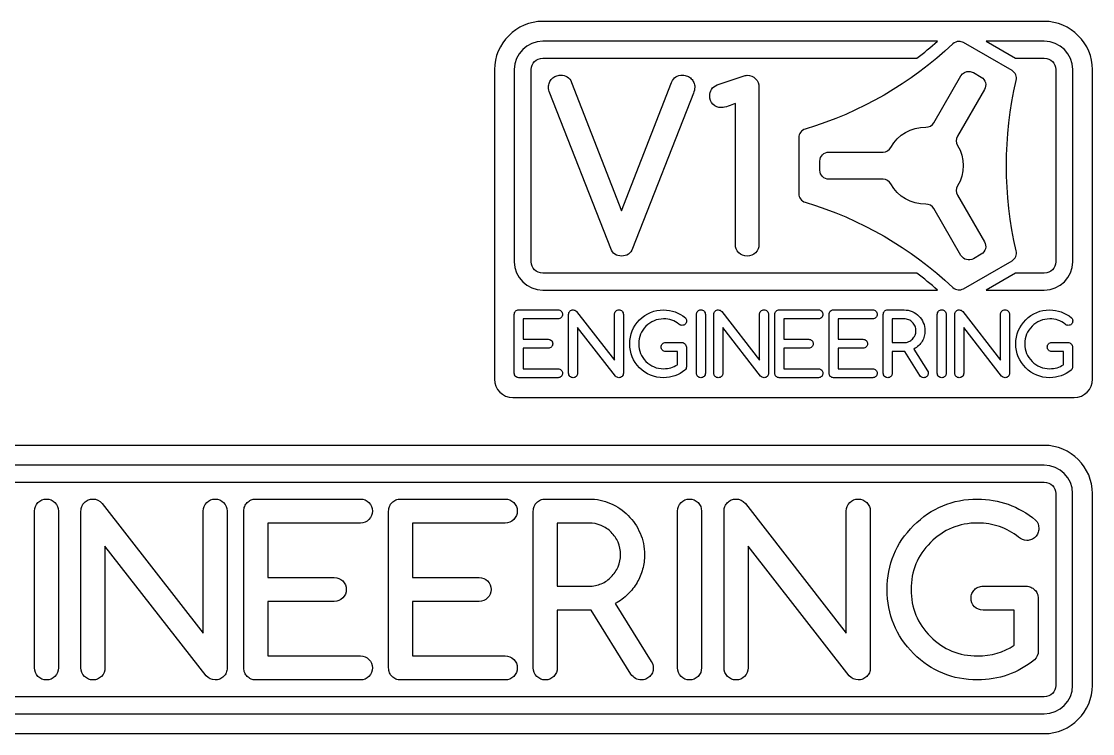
# Model space of a CAD drawing. Extents: x -584 to 559, y 282 to 652.
# Drawn here: x -309 to -24.1, y 282.3 to 471.9 of the extents above; entities that cross this region are included whole.
import ezdxf

# ---------------------------------------------------------------- set-up
doc = ezdxf.new("R2010")
doc.units = 0
doc.layers.add('4', color=7, linetype='CONTINUOUS')

msp = doc.modelspace()

# ---------------------------------------------------------------- linework, layer by layer
at = {"layer": '4', "color": 7}
for points in [[(-36.937797, 471.92175), (-170.376165, 471.92175)], [(-65.390324, 466.630083), (-170.376165, 466.630083)], [(-45.528487, 458.844507), (-58.391785, 466.271441)], [(-52.398869, 466.630083), (-44.608131, 462.132161), (-36.937797, 462.132161)], [(-36.937797, 466.630083), (-52.398869, 466.630083)], [(-170.376165, 462.132161), (-70.819449, 462.132161)], [(-183.214656, 459.083251), (-183.214656, 417.607747), (-183.214656, 407.95924), (-183.214656, 376.686215)], [(-177.922989, 459.083251), (-177.922989, 407.95924)], [(-173.425072, 407.95924), (-173.425072, 459.083251)], [(-33.888886, 459.083251), (-33.888886, 407.95924)], [(-29.39097, 407.95924), (-29.39097, 459.083251)], [(-24.099304, 376.686215), (-24.099304, 407.95924), (-24.099304, 417.607747), (-24.099304, 459.083251)], [(-123.941864, 455.070303), (-117.049799, 457.357626)], [(-66.293111, 444.9606), (-59.105435, 457.409968)], [(-55.814164, 458.292086), (-53.727469, 457.086991)], [(-162.675874, 455.702326), (-149.373283, 421.482769), (-136.070695, 455.702326)], [(-112.836309, 454.40818), (-112.836309, 412.574248)], [(-52.845869, 453.796236), (-60.033546, 441.346865)], [(-152.292629, 411.460683), (-168.454374, 452.782977)], [(-130.292195, 452.782977), (-146.453937, 411.460683)], [(-119.126447, 412.574248), (-119.126447, 450.044209)], [(-102.25319, 440.947924), (-102.25319, 426.094567)], [(-94.222155, 437.135238), (-79.846805, 437.135238)], [(-96.63131, 432.316927), (-96.63131, 434.726083)], [(-79.846805, 429.907256), (-94.222155, 429.907256)], [(-60.033546, 425.696142), (-52.845869, 413.246255)], [(-59.105435, 409.632523), (-66.293111, 422.081891)], [(-58.391785, 400.771048), (-45.528487, 408.197987)], [(-53.727469, 409.9555), (-55.814164, 408.750923)], [(-70.819449, 404.91033), (-170.376165, 404.91033)], [(-36.937797, 404.91033), (-44.608647, 404.91033), (-52.398869, 400.412413), (-36.937797, 400.412413)], [(-170.376165, 400.412413), (-65.390324, 400.412413)], [(-177.923137, 378.272529), (-177.923137, 393.925287)], [(-176.727755, 395.12067), (-166.296343, 395.12067)], [(-163.477041, 378.272529), (-163.477041, 393.925287)], [(-161.356926, 394.680861), (-151.297661, 381.745908), (-151.297661, 393.925287)], [(-148.906894, 393.925287), (-148.906894, 378.272529)], [(-129.498826, 378.272529), (-129.498826, 393.925287)], [(-127.108058, 393.925287), (-127.108058, 378.272529)], [(-124.863894, 378.272529), (-124.863894, 393.925287)], [(-122.74378, 394.680861), (-112.684515, 381.745908), (-112.684515, 393.925287)], [(-110.293748, 393.925287), (-110.293748, 378.272529)], [(-108.635998, 378.272529), (-108.635998, 393.925287)], [(-107.440616, 395.12067), (-97.009204, 395.12067)], [(-94.201181, 378.272529), (-94.201181, 393.925287)], [(-93.005796, 395.12067), (-82.574384, 395.12067)], [(-79.77764, 378.272529), (-79.77764, 393.925287)], [(-78.582255, 395.12067), (-74.229256, 395.12067)], [(-65.399203, 378.272529), (-65.399203, 393.925287)], [(-63.008436, 393.925287), (-63.008436, 378.272529)], [(-60.764272, 378.272529), (-60.764272, 393.925287)], [(-58.644158, 394.680861), (-48.584892, 381.745908), (-48.584892, 393.925287)], [(-46.194125, 393.925287), (-46.194125, 378.272529)], [(-166.296343, 392.729903), (-175.53237, 392.729903), (-175.53237, 387.294292), (-168.901375, 387.294292)], [(-151.015732, 377.494403), (-161.086273, 390.429353), (-161.086273, 378.272529)], [(-112.402586, 377.494403), (-122.473127, 390.429353), (-122.473127, 378.272529)], [(-97.009204, 392.729903), (-106.245231, 392.729903), (-106.245231, 387.294292), (-99.614236, 387.294292)], [(-82.574384, 392.729903), (-91.810414, 392.729903), (-91.810414, 387.294292), (-85.179419, 387.294292)], [(-77.386873, 392.729903), (-77.386873, 386.425948), (-74.229256, 386.425948)], [(-74.229256, 392.729903), (-77.386873, 392.729903)], [(-48.302963, 377.494403), (-58.373505, 390.429353), (-58.373505, 378.272529)], [(-168.901375, 384.903525), (-175.53237, 384.903525), (-175.53237, 379.467912), (-166.296343, 379.467912)], [(-137.663523, 386.425948), (-133.344354, 386.425948)], [(-132.160248, 385.230563), (-132.160248, 379.941556)], [(-99.614236, 384.903525), (-106.245231, 384.903525), (-106.245231, 379.467912), (-97.009204, 379.467912)], [(-85.179419, 384.903525), (-91.810414, 384.903525), (-91.810414, 379.467912), (-82.574384, 379.467912)], [(-71.612945, 384.689257), (-68.015517, 378.926606)], [(-34.95076, 386.425948), (-30.63159, 386.425948)], [(-29.447485, 385.230563), (-29.447485, 379.941556)], [(-134.551015, 380.539247), (-134.551015, 384.035181), (-137.663523, 384.035181)], [(-70.045413, 377.663559), (-74.026265, 384.035181), (-77.386873, 384.035181), (-77.386873, 378.272529)], [(-31.838252, 380.539247), (-31.838252, 384.035181), (-34.95076, 384.035181)], [(-166.296343, 377.077145), (-176.727755, 377.077145)], [(-97.009204, 377.077145), (-107.440616, 377.077145)], [(-82.574384, 377.077145), (-93.005796, 377.077145)], [(-178.347254, 371.81881), (-28.966708, 371.81881)], [(-36.945033, 359.061448), (-571.329979, 359.061448)], [(-453.395583, 353.769782), (-445.60535, 349.271865), (-36.945033, 349.271865)], [(-36.945033, 353.769782), (-453.395583, 353.769782)], [(-33.902325, 346.229157), (-33.902325, 295.164574)], [(-29.404408, 295.164574), (-29.404408, 346.229157)], [(-24.11274, 295.164574), (-24.11274, 346.229157)], [(-287.538028, 343.600347), (-260.692085, 309.079829), (-260.692085, 341.583891)], [(-246.697283, 344.774105), (-218.858155, 344.774105)], [(-208.173942, 344.774105), (-180.334812, 344.774105)], [(-169.68071, 344.774105), (-158.063517, 344.774105)], [(-116.470359, 343.600347), (-89.624411, 309.079829), (-89.624411, 341.583891)], [(-305.565757, 299.810149), (-305.565757, 341.583891)], [(-299.18533, 341.583891), (-299.18533, 299.810149)], [(-293.196142, 299.810149), (-293.196142, 341.583891)], [(-254.311658, 341.583891), (-254.311658, 299.810149)], [(-249.887497, 299.810149), (-249.887497, 341.583891)], [(-211.364155, 299.810149), (-211.364155, 341.583891)], [(-172.870924, 299.810149), (-172.870924, 341.583891)], [(-134.498067, 299.810149), (-134.498067, 341.583891)], [(-128.11764, 341.583891), (-128.11764, 299.810149)], [(-122.128473, 299.810149), (-122.128473, 341.583891)], [(-83.243984, 341.583891), (-83.243984, 299.810149)], [(-218.858155, 338.393678), (-243.50707, 338.393678), (-243.50707, 323.887235), (-225.810413, 323.887235)], [(-180.334812, 338.393678), (-204.983728, 338.393678), (-204.983728, 323.887235), (-187.287072, 323.887235)], [(-166.490497, 338.393678), (-166.490497, 321.569816), (-158.063517, 321.569816)], [(-158.063517, 338.393678), (-166.490497, 338.393678)], [(-259.939676, 297.7335), (-286.815715, 332.254021), (-286.815715, 299.810149)], [(-88.872002, 297.7335), (-115.748046, 332.254021), (-115.748046, 299.810149)], [(-53.237905, 321.569816), (-41.711002, 321.569816)], [(-225.810413, 317.506808), (-243.50707, 317.506808), (-243.50707, 303.000362), (-218.858155, 303.000362)], [(-187.287072, 317.506808), (-204.983728, 317.506808), (-204.983728, 303.000362), (-180.334812, 303.000362)], [(-151.081163, 316.934977), (-141.480426, 301.555737)], [(-38.550884, 318.379602), (-38.550884, 304.264412)], [(-146.89777, 298.184946), (-157.521783, 315.189388), (-166.490497, 315.189388), (-166.490497, 299.810149)], [(-44.931311, 305.859519), (-44.931311, 315.189388), (-53.237905, 315.189388)], [(-218.858155, 296.619935), (-246.697283, 296.619935)], [(-180.334812, 296.619935), (-208.173942, 296.619935)], [(-36.945033, 292.121865), (-445.60535, 292.121865), (-453.395583, 287.623948), (-36.945033, 287.623948)], [(-571.329979, 282.332282), (-36.945033, 282.332282)]]:
    msp.add_lwpolyline(points, dxfattribs=at)
for points in [[(-59.68628, 466.592354)], [(-56.954147, 458.614029)], [(-119.126447, 412.574248)], [(-149.373283, 409.444227)], [(-163.477041, 378.272529)], [(-124.863894, 378.272529)], [(-79.77764, 378.272529)], [(-60.764272, 378.272529)], [(-293.196142, 299.810149)], [(-172.870924, 299.810149)], [(-122.128473, 299.810149)]]:
    msp.add_lwpolyline(points, close=True, dxfattribs=at)
for points in [[(-170.376165, 471.92175), (-177.358254, 471.92175), (-183.214656, 466.06533), (-183.214656, 459.083251)], [(-24.099304, 459.083251), (-24.099304, 466.06533), (-29.955707, 471.92175), (-36.937797, 471.92175)], [(-170.376165, 466.630083), (-174.518201, 466.630083), (-177.922989, 463.225293), (-177.922989, 459.083251)], [(-61.247941, 465.93915), (-72.407034, 455.432231), (-85.85817, 447.665909), (-100.537015, 443.255278)], [(-70.819449, 462.132161), (-68.957685, 463.561658), (-67.146977, 465.062189), (-65.390324, 466.630083)], [(-59.68628, 466.592354), (-60.254954, 466.571187), (-60.812365, 466.349281), (-61.247941, 465.93915)], [(-58.391785, 466.271441), (-58.794764, 466.504089), (-59.243976, 466.60889), (-59.68628, 466.592354)], [(-29.39097, 459.083251), (-29.39097, 463.225293), (-32.79576, 466.630083), (-36.937797, 466.630083)], [(-173.425072, 459.083251), (-173.425072, 460.811245), (-172.104156, 462.132161), (-170.376165, 462.132161)], [(-36.937797, 462.132161), (-35.209803, 462.132161), (-33.888886, 460.811245), (-33.888886, 459.083251)], [(-44.387987, 456.204873), (-44.143724, 457.240002), (-44.607419, 458.312721), (-45.528487, 458.844507)], [(-168.57476, 455.642133), (-168.414246, 456.043418), (-168.193539, 456.38451), (-167.91264, 456.665409)], [(-167.91264, 456.665409), (-167.611676, 456.966373), (-167.270584, 457.197112), (-166.889364, 457.357626)], [(-166.889364, 457.357626), (-166.508143, 457.518139), (-166.086794, 457.598396), (-165.625317, 457.598396)], [(-165.625317, 457.598396), (-164.22082, 457.598396), (-163.237673, 456.966373), (-162.675874, 455.702326)], [(-136.070695, 455.702326), (-135.589153, 456.966373), (-134.606005, 457.598396), (-133.121252, 457.598396)], [(-133.121252, 457.598396), (-132.679839, 457.598396), (-132.268522, 457.518139), (-131.887301, 457.357626)], [(-131.887301, 457.357626), (-131.486017, 457.197112), (-131.144925, 456.966373), (-130.864025, 456.665409)], [(-130.864025, 456.665409), (-130.563062, 456.38451), (-130.332323, 456.043418), (-130.171809, 455.642133)], [(-117.049799, 457.357626), (-116.688642, 457.498075), (-116.327486, 457.5683), (-115.96633, 457.5683)], [(-115.96633, 457.5683), (-115.063439, 457.5683), (-114.321063, 457.257304), (-113.7392, 456.635313)], [(-113.7392, 456.635313), (-113.137273, 456.033386), (-112.836309, 455.291008), (-112.836309, 454.40818)], [(-59.105435, 457.409968), (-58.648066, 458.202202), (-57.808551, 458.63623), (-56.954147, 458.614029)], [(-56.954147, 458.614029), (-56.565781, 458.603948), (-56.17427, 458.499998), (-55.814164, 458.292086)], [(-53.727469, 457.086991), (-52.575129, 456.421696), (-52.180575, 454.948549), (-52.845869, 453.796236)], [(-44.387987, 410.837618), (-47.907713, 425.75517), (-47.907713, 441.287321), (-44.387987, 456.204873)], [(-168.815531, 454.40818), (-168.815531, 454.849595), (-168.735274, 455.260913), (-168.57476, 455.642133)], [(-168.454374, 452.782977), (-168.695145, 453.404968), (-168.815531, 453.946703), (-168.815531, 454.40818)], [(-129.931038, 454.40818), (-129.931038, 453.88651), (-130.051424, 453.344776), (-130.292195, 452.782977)], [(-130.171809, 455.642133), (-130.011295, 455.260913), (-129.931038, 454.849595), (-129.931038, 454.40818)], [(-125.95832, 452.120857), (-125.95832, 452.762913), (-125.797806, 453.334744), (-125.476778, 453.836349)], [(-125.476778, 453.836349), (-125.135686, 454.337955), (-124.624048, 454.749273), (-123.941864, 455.070303)], [(-125.085525, 449.863631), (-125.667388, 450.465558), (-125.95832, 451.217967), (-125.95832, 452.120857)], [(-122.828299, 448.990836), (-123.731189, 448.990836), (-124.483598, 449.281768), (-125.085525, 449.863631)], [(-121.022517, 449.351993), (-121.684637, 449.111222), (-122.286564, 448.990836), (-122.828299, 448.990836)], [(-119.126447, 450.044209), (-119.728374, 449.843566), (-120.360398, 449.612828), (-121.022517, 449.351993)], [(-68.444917, 443.756539), (-67.560971, 443.732462), (-66.735283, 444.194816), (-66.293111, 444.9606)], [(-100.537015, 443.255278), (-101.555529, 442.949232), (-102.25319, 442.011469), (-102.25319, 440.947924)], [(-77.728072, 438.397176), (-75.890673, 441.790114), (-72.302013, 443.861791), (-68.444917, 443.756539)], [(-60.033546, 441.346865), (-60.475638, 440.581082), (-60.463017, 439.63432), (-60.000473, 438.880866)], [(-60.000473, 438.880866), (-57.980802, 435.59318), (-57.980802, 431.449311), (-60.000473, 428.161625)], [(-96.63131, 434.726083), (-96.63131, 436.056672), (-95.552744, 437.135238), (-94.222155, 437.135238)], [(-79.846805, 437.135238), (-78.962515, 437.135238), (-78.14913, 437.619592), (-77.728072, 438.397176)], [(-94.222155, 429.907256), (-95.552744, 429.907256), (-96.63131, 430.986337), (-96.63131, 432.316927)], [(-77.728072, 428.645315), (-78.14913, 429.422899), (-78.962515, 429.907256), (-79.846805, 429.907256)], [(-68.444917, 423.285954), (-72.302013, 423.18073), (-75.890673, 425.252377), (-77.728072, 428.645315)], [(-60.000473, 428.161625), (-60.463335, 427.408197), (-60.476008, 426.461925), (-60.033546, 425.696142)], [(-102.25319, 426.094567), (-102.25319, 425.031022), (-101.555529, 424.093285), (-100.537015, 423.787215)], [(-100.537015, 423.787215), (-85.85817, 419.376611), (-72.407034, 411.610276), (-61.247941, 401.103327)], [(-66.293111, 422.081891), (-66.735283, 422.847701), (-67.560971, 423.310084), (-68.444917, 423.285954)], [(-52.845869, 413.246255), (-52.180575, 412.093942), (-52.575129, 410.620821), (-53.727469, 409.9555)], [(-149.373283, 409.444227), (-150.77778, 409.444227), (-151.750895, 410.116379), (-152.292629, 411.460683)], [(-146.453937, 411.460683), (-146.995671, 410.116379), (-147.968787, 409.444227), (-149.373283, 409.444227)], [(-118.223557, 410.347118), (-118.825484, 410.969109), (-119.126447, 411.711486), (-119.126447, 412.574248)], [(-115.996426, 409.444227), (-116.859188, 409.444227), (-117.601565, 409.745191), (-118.223557, 410.347118)], [(-113.769296, 410.347118), (-114.371223, 409.745191), (-115.1136, 409.444227), (-115.996426, 409.444227)], [(-112.836309, 412.574248), (-112.836309, 411.711486), (-113.147305, 410.969109), (-113.769296, 410.347118)], [(-45.528487, 408.197987), (-44.607419, 408.729746), (-44.143726, 409.802489), (-44.387987, 410.837618)], [(-177.922989, 407.95924), (-177.922989, 403.817204), (-174.518201, 400.412413), (-170.376165, 400.412413)], [(-170.376165, 404.91033), (-172.104156, 404.91033), (-173.425072, 406.231246), (-173.425072, 407.95924)], [(-55.814164, 408.750923), (-56.966504, 408.085629), (-58.440167, 408.480183), (-59.105435, 409.632523)], [(-33.888886, 407.95924), (-33.888886, 406.231246), (-35.209803, 404.91033), (-36.937797, 404.91033)], [(-36.937797, 400.412413), (-32.79576, 400.412413), (-29.39097, 403.817204), (-29.39097, 407.95924)], [(-65.390324, 400.412413), (-67.146977, 401.980313), (-68.957685, 403.480799), (-70.819449, 404.91033)], [(-61.247941, 401.103327), (-60.473585, 400.374268), (-59.312879, 400.239262), (-58.391785, 400.771048)], [(-177.923137, 393.925287), (-177.923137, 394.090686), (-177.893065, 394.244807), (-177.832919, 394.387652)], [(-177.832919, 394.387652), (-177.772774, 394.538015), (-177.690075, 394.665824), (-177.584822, 394.771078)], [(-177.584822, 394.771078), (-177.47205, 394.883849), (-177.344241, 394.970307), (-177.201396, 395.030452)], [(-177.201396, 395.030452), (-177.058551, 395.090597), (-176.900671, 395.12067), (-176.727755, 395.12067)], [(-166.296343, 395.12067), (-165.965545, 395.12067), (-165.683614, 395.004139), (-165.450552, 394.771078)], [(-165.450552, 394.771078), (-165.217489, 394.538016), (-165.100958, 394.256085), (-165.100958, 393.925287)], [(-165.100958, 393.925287), (-165.100958, 393.594489), (-165.217489, 393.312559), (-165.450552, 393.079497)], [(-163.477041, 393.925287), (-163.477041, 394.090686), (-163.446968, 394.244807), (-163.386823, 394.387652)], [(-163.386823, 394.387652), (-163.326678, 394.538015), (-163.243978, 394.665824), (-163.138723, 394.771078)], [(-163.138723, 394.771078), (-163.025952, 394.883849), (-162.898145, 394.970307), (-162.7553, 395.030452)], [(-162.7553, 395.030452), (-162.612455, 395.090597), (-162.454573, 395.12067), (-162.281656, 395.12067)], [(-162.281656, 395.12067), (-161.928305, 395.12067), (-161.620062, 394.974067), (-161.356926, 394.680861)], [(-151.297661, 393.925287), (-151.297661, 394.256085), (-151.18113, 394.538016), (-150.948067, 394.771078)], [(-150.948067, 394.771078), (-150.715005, 395.004139), (-150.433074, 395.12067), (-150.102276, 395.12067)], [(-150.102276, 395.12067), (-149.771478, 395.12067), (-149.489549, 395.004139), (-149.256488, 394.771078)], [(-149.256488, 394.771078), (-149.023425, 394.538016), (-148.906894, 394.256085), (-148.906894, 393.925287)], [(-144.587727, 392.470529), (-142.820965, 394.237289), (-140.693332, 395.12067), (-138.204829, 395.12067)], [(-138.204829, 395.12067), (-136.069679, 395.12067), (-134.141277, 394.417725), (-132.419624, 393.011835)], [(-129.498826, 393.925287), (-129.498826, 394.256085), (-129.382294, 394.538016), (-129.149232, 394.771078)], [(-129.149232, 394.771078), (-128.916171, 395.004139), (-128.634241, 395.12067), (-128.303443, 395.12067)], [(-128.303443, 395.12067), (-127.972645, 395.12067), (-127.690715, 395.004139), (-127.457652, 394.771078)], [(-127.457652, 394.771078), (-127.22459, 394.538016), (-127.108058, 394.256085), (-127.108058, 393.925287)], [(-124.863894, 393.925287), (-124.863894, 394.090686), (-124.833822, 394.244807), (-124.773677, 394.387652)], [(-124.773677, 394.387652), (-124.713532, 394.538015), (-124.630833, 394.665824), (-124.52558, 394.771078)], [(-124.52558, 394.771078), (-124.412807, 394.883849), (-124.284998, 394.970307), (-124.142153, 395.030452)], [(-124.142153, 395.030452), (-123.99931, 395.090597), (-123.84143, 395.12067), (-123.668512, 395.12067)], [(-123.668512, 395.12067), (-123.315159, 395.12067), (-123.006915, 394.974067), (-122.74378, 394.680861)], [(-112.684515, 393.925287), (-112.684515, 394.256085), (-112.567985, 394.538016), (-112.334924, 394.771078)], [(-112.334924, 394.771078), (-112.101861, 395.004139), (-111.819931, 395.12067), (-111.489133, 395.12067)], [(-111.489133, 395.12067), (-111.158335, 395.12067), (-110.876405, 395.004139), (-110.643342, 394.771078)], [(-110.643342, 394.771078), (-110.410279, 394.538016), (-110.293748, 394.256085), (-110.293748, 393.925287)], [(-108.635998, 393.925287), (-108.635998, 394.090686), (-108.605926, 394.244807), (-108.545781, 394.387652)], [(-108.545781, 394.387652), (-108.485636, 394.538015), (-108.402937, 394.665824), (-108.297684, 394.771078)], [(-108.297684, 394.771078), (-108.184911, 394.883849), (-108.057102, 394.970307), (-107.914257, 395.030452)], [(-107.914257, 395.030452), (-107.771412, 395.090597), (-107.613532, 395.12067), (-107.440616, 395.12067)], [(-97.009204, 395.12067), (-96.678406, 395.12067), (-96.396476, 395.004139), (-96.163413, 394.771078)], [(-96.163413, 394.771078), (-95.93035, 394.538016), (-95.813819, 394.256085), (-95.813819, 393.925287)], [(-95.813819, 393.925287), (-95.813819, 393.594489), (-95.93035, 393.312559), (-96.163413, 393.079497)], [(-94.201181, 393.925287), (-94.201181, 394.090686), (-94.171109, 394.244807), (-94.110963, 394.387652)], [(-94.110963, 394.387652), (-94.050818, 394.538015), (-93.968118, 394.665824), (-93.862864, 394.771078)], [(-93.862864, 394.771078), (-93.750093, 394.883849), (-93.622285, 394.970307), (-93.47944, 395.030452)], [(-93.47944, 395.030452), (-93.336595, 395.090597), (-93.178714, 395.12067), (-93.005796, 395.12067)], [(-82.574384, 395.12067), (-82.243586, 395.12067), (-81.961656, 395.004139), (-81.728593, 394.771078)], [(-81.728593, 394.771078), (-81.495532, 394.538016), (-81.379002, 394.256085), (-81.379002, 393.925287)], [(-81.379002, 393.925287), (-81.379002, 393.594489), (-81.495532, 393.312559), (-81.728593, 393.079497)], [(-79.77764, 393.925287), (-79.77764, 394.090686), (-79.747568, 394.244807), (-79.687423, 394.387652)], [(-79.687423, 394.387652), (-79.627278, 394.538015), (-79.544578, 394.665824), (-79.439323, 394.771078)], [(-79.439323, 394.771078), (-79.326552, 394.883849), (-79.198744, 394.970307), (-79.055899, 395.030452)], [(-79.055899, 395.030452), (-78.913054, 395.090597), (-78.755173, 395.12067), (-78.582255, 395.12067)], [(-74.229256, 395.12067), (-73.469925, 395.12067), (-72.755702, 394.974067), (-72.086586, 394.680861)], [(-72.086586, 394.680861), (-71.409955, 394.387653), (-70.823541, 393.989191), (-70.327343, 393.485476)], [(-70.327343, 393.485476), (-69.823629, 392.98176), (-69.425168, 392.391587), (-69.131961, 391.714956)], [(-65.399203, 393.925287), (-65.399203, 394.256085), (-65.282672, 394.538016), (-65.049609, 394.771078)], [(-65.049609, 394.771078), (-64.816546, 395.004139), (-64.534616, 395.12067), (-64.203818, 395.12067)], [(-64.203818, 395.12067), (-63.87302, 395.12067), (-63.59109, 395.004139), (-63.358027, 394.771078)], [(-63.358027, 394.771078), (-63.124966, 394.538016), (-63.008436, 394.256085), (-63.008436, 393.925287)], [(-60.764272, 393.925287), (-60.764272, 394.090686), (-60.734199, 394.244807), (-60.674054, 394.387652)], [(-60.674054, 394.387652), (-60.613909, 394.538015), (-60.531209, 394.665824), (-60.425954, 394.771078)], [(-60.425954, 394.771078), (-60.313182, 394.883849), (-60.185374, 394.970307), (-60.042531, 395.030452)], [(-60.042531, 395.030452), (-59.899686, 395.090597), (-59.741805, 395.12067), (-59.568887, 395.12067)], [(-59.568887, 395.12067), (-59.215534, 395.12067), (-58.907291, 394.974067), (-58.644158, 394.680861)], [(-48.584892, 393.925287), (-48.584892, 394.256085), (-48.468361, 394.538016), (-48.235298, 394.771078)], [(-48.235298, 394.771078), (-48.002236, 395.004139), (-47.720306, 395.12067), (-47.389508, 395.12067)], [(-47.389508, 395.12067), (-47.05871, 395.12067), (-46.77678, 395.004139), (-46.543719, 394.771078)], [(-46.543719, 394.771078), (-46.310657, 394.538016), (-46.194125, 394.256085), (-46.194125, 393.925287)], [(-41.874964, 392.470529), (-40.108202, 394.237289), (-37.980569, 395.12067), (-35.492066, 395.12067)], [(-35.492066, 395.12067), (-33.356915, 395.12067), (-31.428514, 394.417725), (-29.706861, 393.011835)], [(-165.450552, 393.079497), (-165.683614, 392.846434), (-165.965545, 392.729903), (-166.296343, 392.729903)], [(-147.226592, 386.098907), (-147.226592, 388.58741), (-146.34697, 390.711284), (-144.587727, 392.470529)], [(-142.907422, 390.778947), (-144.193024, 389.493345), (-144.835824, 387.933332), (-144.835824, 386.098907)], [(-138.204829, 392.729903), (-140.039254, 392.729903), (-141.606785, 392.079584), (-142.907422, 390.778947)], [(-136.017053, 392.369032), (-136.701202, 392.609612), (-137.430461, 392.729903), (-138.204829, 392.729903)], [(-134.122483, 391.331529), (-134.693861, 391.782618), (-135.325384, 392.128452), (-136.017053, 392.369032)], [(-133.299245, 390.993215), (-133.60749, 390.993215), (-133.881902, 391.105986), (-134.122483, 391.331529)], [(-132.83688, 391.083432), (-132.979725, 391.023287), (-133.133847, 390.993215), (-133.299245, 390.993215)], [(-132.453457, 391.331529), (-132.55871, 391.226276), (-132.686518, 391.143577), (-132.83688, 391.083432)], [(-132.19408, 391.714956), (-132.254225, 391.572111), (-132.340684, 391.444302), (-132.453457, 391.331529)], [(-132.419624, 393.011835), (-132.209117, 392.816362), (-132.103863, 392.54195), (-132.103863, 392.188597)], [(-132.103863, 392.188597), (-132.103863, 392.015681), (-132.133935, 391.857801), (-132.19408, 391.714956)], [(-96.163413, 393.079497), (-96.396476, 392.846434), (-96.678406, 392.729903), (-97.009204, 392.729903)], [(-81.728593, 393.079497), (-81.961656, 392.846434), (-82.243586, 392.729903), (-82.574384, 392.729903)], [(-73.011318, 392.481805), (-73.394744, 392.647204), (-73.800723, 392.729903), (-74.229256, 392.729903)], [(-72.007648, 391.805173), (-72.293336, 392.090861), (-72.627893, 392.316406), (-73.011318, 392.481805)], [(-71.331016, 390.801503), (-71.496414, 391.184926), (-71.721958, 391.519483), (-72.007648, 391.805173)], [(-71.082916, 389.572286), (-71.082916, 390.008338), (-71.165616, 390.418077), (-71.331016, 390.801503)], [(-69.131961, 391.714956), (-68.838753, 391.045842), (-68.692149, 390.331619), (-68.692149, 389.572286)], [(-44.513828, 386.098907), (-44.513828, 388.58741), (-43.634207, 390.711284), (-41.874964, 392.470529)], [(-40.194659, 390.778947), (-41.48026, 389.493345), (-42.123061, 387.933332), (-42.123061, 386.098907)], [(-35.492066, 392.729903), (-37.326491, 392.729903), (-38.894022, 392.079584), (-40.194659, 390.778947)], [(-33.304289, 392.369032), (-33.988439, 392.609612), (-34.717697, 392.729903), (-35.492066, 392.729903)], [(-31.409719, 391.331529), (-31.981098, 391.782618), (-32.612621, 392.128452), (-33.304289, 392.369032)], [(-30.586482, 390.993215), (-30.894726, 390.993215), (-31.169139, 391.105986), (-31.409719, 391.331529)], [(-30.124117, 391.083432), (-30.266962, 391.023287), (-30.421083, 390.993215), (-30.586482, 390.993215)], [(-29.740693, 391.331529), (-29.845946, 391.226276), (-29.973754, 391.143577), (-30.124117, 391.083432)], [(-29.481317, 391.714956), (-29.541462, 391.572111), (-29.627921, 391.444302), (-29.740693, 391.331529)], [(-29.706861, 393.011835), (-29.496353, 392.816362), (-29.391099, 392.54195), (-29.391099, 392.188597)], [(-29.391099, 392.188597), (-29.391099, 392.015681), (-29.421172, 391.857801), (-29.481317, 391.714956)], [(-72.007648, 387.350677), (-71.721958, 387.643885), (-71.496414, 387.978442), (-71.331016, 388.354348)], [(-71.331016, 388.354348), (-71.165616, 388.737773), (-71.082916, 389.143752), (-71.082916, 389.572286)], [(-68.883861, 388.117527), (-69.004151, 387.651404), (-69.188346, 387.207834), (-69.436446, 386.786818)], [(-68.692149, 389.572286), (-68.692149, 389.07609), (-68.756053, 388.59117), (-68.883861, 388.117527)], [(-168.901375, 387.294292), (-168.570577, 387.294292), (-168.288647, 387.177761), (-168.055586, 386.944698)], [(-168.055586, 385.253119), (-168.288647, 385.020056), (-168.570577, 384.903525), (-168.901375, 384.903525)], [(-168.055586, 386.944698), (-167.822524, 386.711635), (-167.705992, 386.429705), (-167.705992, 386.098907)], [(-167.705992, 386.098907), (-167.705992, 385.768109), (-167.822524, 385.48618), (-168.055586, 385.253119)], [(-144.587727, 379.716011), (-146.34697, 381.475254), (-147.226592, 383.602886), (-147.226592, 386.098907)], [(-144.835824, 386.098907), (-144.835824, 384.256964), (-144.193024, 382.693192), (-142.907422, 381.407591)], [(-138.858908, 385.230563), (-138.858908, 385.395963), (-138.828836, 385.550085), (-138.76869, 385.692928)], [(-138.520591, 384.373496), (-138.746136, 384.606558), (-138.858908, 384.892247), (-138.858908, 385.230563)], [(-138.76869, 385.692928), (-138.708545, 385.843291), (-138.625845, 385.971099), (-138.520591, 386.076354)], [(-138.520591, 386.076354), (-138.407818, 386.189127), (-138.28001, 386.275585), (-138.137167, 386.33573)], [(-138.137167, 386.33573), (-137.994322, 386.395875), (-137.836441, 386.425948), (-137.663523, 386.425948)], [(-133.344354, 386.425948), (-133.186473, 386.425948), (-133.036111, 386.392116), (-132.893266, 386.324451)], [(-132.893266, 386.324451), (-132.750422, 386.264306), (-132.626373, 386.177848), (-132.521119, 386.065078)], [(-132.521119, 386.065078), (-132.408346, 385.959823), (-132.321887, 385.832014), (-132.261742, 385.681651)], [(-132.261742, 385.681651), (-132.19408, 385.538806), (-132.160248, 385.388444), (-132.160248, 385.230563)], [(-99.614236, 387.294292), (-99.283438, 387.294292), (-99.001509, 387.177761), (-98.768448, 386.944698)], [(-98.768448, 385.253119), (-99.001509, 385.020056), (-99.283438, 384.903525), (-99.614236, 384.903525)], [(-98.768448, 386.944698), (-98.535385, 386.711635), (-98.418854, 386.429705), (-98.418854, 386.098907)], [(-98.418854, 386.098907), (-98.418854, 385.768109), (-98.535385, 385.48618), (-98.768448, 385.253119)], [(-85.179419, 387.294292), (-84.848621, 387.294292), (-84.56669, 387.177761), (-84.333628, 386.944698)], [(-84.333628, 385.253119), (-84.56669, 385.020056), (-84.848621, 384.903525), (-85.179419, 384.903525)], [(-84.333628, 386.944698), (-84.100565, 386.711635), (-83.984034, 386.429705), (-83.984034, 386.098907)], [(-83.984034, 386.098907), (-83.984034, 385.768109), (-84.100565, 385.48618), (-84.333628, 385.253119)], [(-74.229256, 386.425948), (-73.793204, 386.425948), (-73.383465, 386.508647), (-73.000042, 386.674045)], [(-73.000042, 386.674045), (-72.616617, 386.839445), (-72.285819, 387.064989), (-72.007648, 387.350677)], [(-70.349898, 385.625266), (-70.710769, 385.271913), (-71.131785, 384.95991), (-71.612945, 384.689257)], [(-69.436446, 386.786818), (-69.677026, 386.373321), (-69.98151, 385.986136), (-70.349898, 385.625266)], [(-41.874964, 379.716011), (-43.634207, 381.475254), (-44.513828, 383.602886), (-44.513828, 386.098907)], [(-42.123061, 386.098907), (-42.123061, 384.256964), (-41.48026, 382.693192), (-40.194659, 381.407591)], [(-36.146145, 385.230563), (-36.146145, 385.395963), (-36.116072, 385.550085), (-36.055927, 385.692928)], [(-35.807827, 384.373496), (-36.033372, 384.606558), (-36.146145, 384.892247), (-36.146145, 385.230563)], [(-36.055927, 385.692928), (-35.995782, 385.843291), (-35.913082, 385.971099), (-35.807827, 386.076354)], [(-35.807827, 386.076354), (-35.695055, 386.189127), (-35.567247, 386.275585), (-35.424404, 386.33573)], [(-35.424404, 386.33573), (-35.281559, 386.395875), (-35.123677, 386.425948), (-34.95076, 386.425948)], [(-30.63159, 386.425948), (-30.47371, 386.425948), (-30.323347, 386.392116), (-30.180502, 386.324451)], [(-30.180502, 386.324451), (-30.037659, 386.264306), (-29.91361, 386.177848), (-29.808355, 386.065078)], [(-29.808355, 386.065078), (-29.695583, 385.959823), (-29.609124, 385.832014), (-29.548979, 385.681651)], [(-29.548979, 385.681651), (-29.481316, 385.538806), (-29.447485, 385.388444), (-29.447485, 385.230563)], [(-137.663523, 384.035181), (-138.001839, 384.035181), (-138.287528, 384.147953), (-138.520591, 384.373496)], [(-34.95076, 384.035181), (-35.289075, 384.035181), (-35.574765, 384.147953), (-35.807827, 384.373496)], [(-166.296343, 379.467912), (-165.965545, 379.467912), (-165.683614, 379.351381), (-165.450552, 379.11832)], [(-165.450552, 379.11832), (-165.217489, 378.885258), (-165.100958, 378.603327), (-165.100958, 378.272529)], [(-138.204829, 377.077145), (-140.70085, 377.077145), (-142.828483, 377.956767), (-144.587727, 379.716011)], [(-142.907422, 381.407591), (-141.614303, 380.114471), (-140.046772, 379.467912), (-138.204829, 379.467912)], [(-138.204829, 379.467912), (-136.844047, 379.467912), (-135.626109, 379.825023), (-134.551015, 380.539247)], [(-132.532395, 379.084488), (-134.20894, 377.746259), (-136.099751, 377.077145), (-138.204829, 377.077145)], [(-132.160248, 379.941556), (-132.160248, 379.625793), (-132.284297, 379.340104), (-132.532395, 379.084488)], [(-97.009204, 379.467912), (-96.678406, 379.467912), (-96.396476, 379.351381), (-96.163413, 379.11832)], [(-96.163413, 379.11832), (-95.93035, 378.885258), (-95.813819, 378.603327), (-95.813819, 378.272529)], [(-82.574384, 379.467912), (-82.243586, 379.467912), (-81.961656, 379.351381), (-81.728593, 379.11832)], [(-81.728593, 379.11832), (-81.495532, 378.885258), (-81.379002, 378.603327), (-81.379002, 378.272529)], [(-35.492066, 377.077145), (-37.988087, 377.077145), (-40.115719, 377.956767), (-41.874964, 379.716011)], [(-40.194659, 381.407591), (-38.901539, 380.114471), (-37.334008, 379.467912), (-35.492066, 379.467912)], [(-35.492066, 379.467912), (-34.131284, 379.467912), (-32.913346, 379.825023), (-31.838252, 380.539247)], [(-29.819632, 379.084488), (-31.496176, 377.746259), (-33.386988, 377.077145), (-35.492066, 377.077145)], [(-29.447485, 379.941556), (-29.447485, 379.625793), (-29.571534, 379.340104), (-29.819632, 379.084488)], [(-183.214656, 376.686215), (-183.214656, 373.989706), (-181.043763, 371.81881), (-178.347254, 371.81881)], [(-177.832919, 377.798886), (-177.893065, 377.941731), (-177.923137, 378.099612), (-177.923137, 378.272529)], [(-177.584822, 377.415462), (-177.690075, 377.528235), (-177.772774, 377.656042), (-177.832919, 377.798886)], [(-177.201396, 377.167362), (-177.344241, 377.227507), (-177.47205, 377.310207), (-177.584822, 377.415462)], [(-176.727755, 377.077145), (-176.900671, 377.077145), (-177.058551, 377.107217), (-177.201396, 377.167362)], [(-165.450552, 377.426739), (-165.683614, 377.193676), (-165.965545, 377.077145), (-166.296343, 377.077145)], [(-165.100958, 378.272529), (-165.100958, 377.941732), (-165.217489, 377.659801), (-165.450552, 377.426739)], [(-163.127447, 377.426739), (-163.360509, 377.659801), (-163.477041, 377.941732), (-163.477041, 378.272529)], [(-162.281656, 377.077145), (-162.612454, 377.077145), (-162.894384, 377.193676), (-163.127447, 377.426739)], [(-161.435867, 377.426739), (-161.668928, 377.193676), (-161.950858, 377.077145), (-162.281656, 377.077145)], [(-161.086273, 378.272529), (-161.086273, 377.941732), (-161.202805, 377.659801), (-161.435867, 377.426739)], [(-150.102276, 377.077145), (-150.455629, 377.077145), (-150.760114, 377.216231), (-151.015732, 377.494403)], [(-149.639912, 377.167362), (-149.782757, 377.107217), (-149.936878, 377.077145), (-150.102276, 377.077145)], [(-149.256488, 377.415462), (-149.361741, 377.310207), (-149.489549, 377.227507), (-149.639912, 377.167362)], [(-148.997112, 377.798886), (-149.057257, 377.656042), (-149.143716, 377.528235), (-149.256488, 377.415462)], [(-148.906894, 378.272529), (-148.906894, 378.099612), (-148.936967, 377.941731), (-148.997112, 377.798886)], [(-129.149232, 377.426739), (-129.382294, 377.659801), (-129.498826, 377.941732), (-129.498826, 378.272529)], [(-128.303443, 377.077145), (-128.634241, 377.077145), (-128.916171, 377.193676), (-129.149232, 377.426739)], [(-127.457652, 377.426739), (-127.690715, 377.193676), (-127.972645, 377.077145), (-128.303443, 377.077145)], [(-127.108058, 378.272529), (-127.108058, 377.941732), (-127.22459, 377.659801), (-127.457652, 377.426739)], [(-124.514303, 377.426739), (-124.747364, 377.659801), (-124.863894, 377.941732), (-124.863894, 378.272529)], [(-123.668512, 377.077145), (-123.99931, 377.077145), (-124.28124, 377.193676), (-124.514303, 377.426739)], [(-122.822721, 377.426739), (-123.055784, 377.193676), (-123.337714, 377.077145), (-123.668512, 377.077145)], [(-122.473127, 378.272529), (-122.473127, 377.941732), (-122.589659, 377.659801), (-122.822721, 377.426739)], [(-111.489133, 377.077145), (-111.842486, 377.077145), (-112.14697, 377.216231), (-112.402586, 377.494403)], [(-111.026768, 377.167362), (-111.169611, 377.107217), (-111.323733, 377.077145), (-111.489133, 377.077145)], [(-110.643342, 377.415462), (-110.748597, 377.310207), (-110.876405, 377.227507), (-111.026768, 377.167362)], [(-110.383966, 377.798886), (-110.444111, 377.656042), (-110.530569, 377.528235), (-110.643342, 377.415462)], [(-110.293748, 378.272529), (-110.293748, 378.099612), (-110.323821, 377.941731), (-110.383966, 377.798886)], [(-108.545781, 377.798886), (-108.605926, 377.941731), (-108.635998, 378.099612), (-108.635998, 378.272529)], [(-108.297684, 377.415462), (-108.402937, 377.528235), (-108.485636, 377.656042), (-108.545781, 377.798886)], [(-107.914257, 377.167362), (-108.057102, 377.227507), (-108.184911, 377.310207), (-108.297684, 377.415462)], [(-107.440616, 377.077145), (-107.613532, 377.077145), (-107.771412, 377.107217), (-107.914257, 377.167362)], [(-96.163413, 377.426739), (-96.396476, 377.193676), (-96.678406, 377.077145), (-97.009204, 377.077145)], [(-95.813819, 378.272529), (-95.813819, 377.941732), (-95.93035, 377.659801), (-96.163413, 377.426739)], [(-94.110963, 377.798886), (-94.171109, 377.941731), (-94.201181, 378.099612), (-94.201181, 378.272529)], [(-93.862864, 377.415462), (-93.968118, 377.528235), (-94.050818, 377.656042), (-94.110963, 377.798886)], [(-93.47944, 377.167362), (-93.622285, 377.227507), (-93.750093, 377.310207), (-93.862864, 377.415462)], [(-93.005796, 377.077145), (-93.178714, 377.077145), (-93.336595, 377.107217), (-93.47944, 377.167362)], [(-81.728593, 377.426739), (-81.961656, 377.193676), (-82.243586, 377.077145), (-82.574384, 377.077145)], [(-81.379002, 378.272529), (-81.379002, 377.941732), (-81.495532, 377.659801), (-81.728593, 377.426739)], [(-79.428046, 377.426739), (-79.661109, 377.659801), (-79.77764, 377.941732), (-79.77764, 378.272529)], [(-78.582255, 377.077145), (-78.913053, 377.077145), (-79.194984, 377.193676), (-79.428046, 377.426739)], [(-77.736467, 377.426739), (-77.969528, 377.193676), (-78.251457, 377.077145), (-78.582255, 377.077145)], [(-77.386873, 378.272529), (-77.386873, 377.941732), (-77.503405, 377.659801), (-77.736467, 377.426739)], [(-69.019187, 377.077145), (-69.440203, 377.077145), (-69.782278, 377.272616), (-70.045413, 377.663559)], [(-68.556823, 377.167362), (-68.699668, 377.107217), (-68.853789, 377.077145), (-69.019187, 377.077145)], [(-68.173399, 377.415462), (-68.278652, 377.310207), (-68.40646, 377.227507), (-68.556823, 377.167362)], [(-67.914023, 377.798886), (-67.974168, 377.656042), (-68.060626, 377.528235), (-68.173399, 377.415462)], [(-68.015517, 378.926606), (-67.887709, 378.716098), (-67.823805, 378.498073), (-67.823805, 378.272529)], [(-67.823805, 378.272529), (-67.823805, 378.099612), (-67.853877, 377.941731), (-67.914023, 377.798886)], [(-65.049609, 377.426739), (-65.282672, 377.659801), (-65.399203, 377.941732), (-65.399203, 378.272529)], [(-64.203818, 377.077145), (-64.534616, 377.077145), (-64.816546, 377.193676), (-65.049609, 377.426739)], [(-63.358027, 377.426739), (-63.59109, 377.193676), (-63.87302, 377.077145), (-64.203818, 377.077145)], [(-63.008436, 378.272529), (-63.008436, 377.941732), (-63.124966, 377.659801), (-63.358027, 377.426739)], [(-60.414678, 377.426739), (-60.647741, 377.659801), (-60.764272, 377.941732), (-60.764272, 378.272529)], [(-59.568887, 377.077145), (-59.899685, 377.077145), (-60.181615, 377.193676), (-60.414678, 377.426739)], [(-58.723096, 377.426739), (-58.956159, 377.193676), (-59.238089, 377.077145), (-59.568887, 377.077145)], [(-58.373505, 378.272529), (-58.373505, 377.941732), (-58.490035, 377.659801), (-58.723096, 377.426739)], [(-47.389508, 377.077145), (-47.74286, 377.077145), (-48.047346, 377.216231), (-48.302963, 377.494403)], [(-46.927143, 377.167362), (-47.069988, 377.107217), (-47.22411, 377.077145), (-47.389508, 377.077145)], [(-46.543719, 377.415462), (-46.648972, 377.310207), (-46.77678, 377.227507), (-46.927143, 377.167362)], [(-46.284343, 377.798886), (-46.344488, 377.656042), (-46.430947, 377.528235), (-46.543719, 377.415462)], [(-46.194125, 378.272529), (-46.194125, 378.099612), (-46.224198, 377.941731), (-46.284343, 377.798886)], [(-28.966708, 371.81881), (-26.270199, 371.81881), (-24.099304, 373.989706), (-24.099304, 376.686215)], [(-24.11274, 346.229157), (-24.11274, 353.207815), (-29.966375, 359.061448), (-36.945033, 359.061448)], [(-29.404408, 346.229157), (-29.404408, 350.367764), (-32.806426, 353.769782), (-36.945033, 353.769782)], [(-36.945033, 349.271865), (-35.220471, 349.271865), (-33.902325, 347.953719), (-33.902325, 346.229157)], [(-305.565757, 341.583891), (-305.565757, 342.466717), (-305.254757, 343.219126), (-304.632757, 343.841118)], [(-304.632757, 343.841118), (-304.010774, 344.463109), (-303.25837, 344.774105), (-302.375544, 344.774105)], [(-302.375544, 344.774105), (-301.492717, 344.774105), (-300.740304, 344.463109), (-300.118304, 343.841118)], [(-300.118304, 343.841118), (-299.496321, 343.219126), (-299.18533, 342.466717), (-299.18533, 341.583891)], [(-293.196142, 341.583891), (-293.196142, 342.025304), (-293.115885, 342.436621), (-292.955371, 342.817842)], [(-292.955371, 342.817842), (-292.794858, 343.219126), (-292.574151, 343.560218), (-292.293252, 343.841118)], [(-292.293252, 343.841118), (-291.992297, 344.142081), (-291.651205, 344.37282), (-291.269976, 344.533334)], [(-291.269976, 344.533334), (-290.888764, 344.693848), (-290.467415, 344.774105), (-290.005929, 344.774105)], [(-290.005929, 344.774105), (-289.062918, 344.774105), (-288.240285, 344.382852), (-287.538028, 343.600347)], [(-260.692085, 341.583891), (-260.692085, 342.466717), (-260.381089, 343.219126), (-259.759098, 343.841118)], [(-259.759098, 343.841118), (-259.137107, 344.463109), (-258.384698, 344.774105), (-257.501872, 344.774105)], [(-257.501872, 344.774105), (-256.619045, 344.774105), (-255.866636, 344.463109), (-255.244645, 343.841118)], [(-255.244645, 343.841118), (-254.622654, 343.219126), (-254.311658, 342.466717), (-254.311658, 341.583891)], [(-249.887497, 341.583891), (-249.887497, 342.025304), (-249.80724, 342.436621), (-249.646726, 342.817842)], [(-249.646726, 342.817842), (-249.486212, 343.219126), (-249.265505, 343.560218), (-248.984606, 343.841118)], [(-248.984606, 343.841118), (-248.683642, 344.142081), (-248.34255, 344.37282), (-247.96133, 344.533334)], [(-247.96133, 344.533334), (-247.580109, 344.693848), (-247.15876, 344.774105), (-246.697283, 344.774105)], [(-218.858155, 344.774105), (-217.975329, 344.774105), (-217.22292, 344.463109), (-216.600929, 343.841118)], [(-216.600929, 343.841118), (-215.978938, 343.219126), (-215.667942, 342.466717), (-215.667942, 341.583891)], [(-211.364155, 341.583891), (-211.364155, 342.025304), (-211.283898, 342.436621), (-211.123384, 342.817842)], [(-211.123384, 342.817842), (-210.962871, 343.219126), (-210.742164, 343.560218), (-210.461265, 343.841118)], [(-210.461265, 343.841118), (-210.160301, 344.142081), (-209.819209, 344.37282), (-209.437989, 344.533334)], [(-209.437989, 344.533334), (-209.056768, 344.693848), (-208.635419, 344.774105), (-208.173942, 344.774105)], [(-180.334812, 344.774105), (-179.451985, 344.774105), (-178.699576, 344.463109), (-178.077585, 343.841118)], [(-178.077585, 343.841118), (-177.455594, 343.219126), (-177.144598, 342.466717), (-177.144598, 341.583891)], [(-172.870924, 341.583891), (-172.870924, 342.025304), (-172.790667, 342.436621), (-172.630153, 342.817842)], [(-172.630153, 342.817842), (-172.469639, 343.219126), (-172.248932, 343.560218), (-171.968033, 343.841118)], [(-171.968033, 343.841118), (-171.667069, 344.142081), (-171.325977, 344.37282), (-170.944757, 344.533334)], [(-170.944757, 344.533334), (-170.563536, 344.693848), (-170.142188, 344.774105), (-169.68071, 344.774105)], [(-158.063517, 344.774105), (-156.03703, 344.774105), (-154.130927, 344.382852), (-152.34521, 343.600347)], [(-152.34521, 343.600347), (-150.539429, 342.817842), (-148.974418, 341.754437), (-147.650179, 340.410133)], [(-134.498067, 341.583891), (-134.498067, 342.466717), (-134.187071, 343.219126), (-133.56508, 343.841118)], [(-133.56508, 343.841118), (-132.943088, 344.463109), (-132.19068, 344.774105), (-131.307853, 344.774105)], [(-131.307853, 344.774105), (-130.425027, 344.774105), (-129.672618, 344.463109), (-129.050627, 343.841118)], [(-129.050627, 343.841118), (-128.428635, 343.219126), (-128.11764, 342.466717), (-128.11764, 341.583891)], [(-122.128473, 341.583891), (-122.128473, 342.025304), (-122.048216, 342.436621), (-121.887702, 342.817842)], [(-121.887702, 342.817842), (-121.727188, 343.219126), (-121.506482, 343.560218), (-121.225583, 343.841118)], [(-121.225583, 343.841118), (-120.924619, 344.142081), (-120.583527, 344.37282), (-120.202306, 344.533334)], [(-120.202306, 344.533334), (-119.821086, 344.693848), (-119.399737, 344.774105), (-118.93826, 344.774105)], [(-118.93826, 344.774105), (-117.995241, 344.774105), (-117.172607, 344.382852), (-116.470359, 343.600347)], [(-89.624411, 341.583891), (-89.624411, 342.466717), (-89.313415, 343.219126), (-88.691424, 343.841118)], [(-88.691424, 343.841118), (-88.069432, 344.463109), (-87.317023, 344.774105), (-86.434197, 344.774105)], [(-86.434197, 344.774105), (-85.551371, 344.774105), (-84.798962, 344.463109), (-84.176971, 343.841118)], [(-84.176971, 343.841118), (-83.554979, 343.219126), (-83.243984, 342.466717), (-83.243984, 341.583891)], [(-71.717067, 337.701461), (-67.001971, 342.416557), (-61.323792, 344.774105), (-54.68253, 344.774105)], [(-54.68253, 344.774105), (-48.984287, 344.774105), (-43.837811, 342.898099), (-39.243101, 339.146086)], [(-216.600929, 339.326664), (-217.22292, 338.704673), (-217.975329, 338.393678), (-218.858155, 338.393678)], [(-215.667942, 341.583891), (-215.667942, 340.701065), (-215.978938, 339.948656), (-216.600929, 339.326664)], [(-178.077585, 339.326664), (-178.699576, 338.704673), (-179.451985, 338.393678), (-180.334812, 338.393678)], [(-177.144598, 341.583891), (-177.144598, 340.701065), (-177.455594, 339.948656), (-178.077585, 339.326664)], [(-147.650179, 340.410133), (-146.305875, 339.065829), (-145.24247, 337.490787), (-144.459965, 335.685006)], [(-39.243101, 339.146086), (-38.681302, 338.624416), (-38.400403, 337.892072), (-38.400403, 336.949053)], [(-154.813111, 337.731558), (-155.836387, 338.172971), (-156.919856, 338.393678), (-158.063517, 338.393678)], [(-152.134536, 335.925776), (-152.896977, 336.688217), (-153.789835, 337.290145), (-154.813111, 337.731558)], [(-78.759614, 320.697021), (-78.759614, 327.338283), (-76.412098, 333.00643), (-71.717067, 337.701461)], [(-54.68253, 338.393678), (-59.578204, 338.393678), (-63.761597, 336.658121), (-67.23271, 333.187008)], [(-48.843838, 337.430594), (-50.669683, 338.07265), (-52.615914, 338.393678), (-54.68253, 338.393678)], [(-43.78765, 334.66173), (-45.312532, 335.865584), (-46.997928, 336.788539), (-48.843838, 337.430594)], [(-38.400403, 336.949053), (-38.400403, 336.487575), (-38.48066, 336.066226), (-38.641173, 335.685006)], [(-150.328754, 333.247201), (-150.770168, 334.270477), (-151.372095, 335.163336), (-152.134536, 335.925776)], [(-144.459965, 335.685006), (-143.67746, 333.899289), (-143.286207, 331.993186), (-143.286207, 329.966698)], [(-41.590616, 333.758839), (-42.41325, 333.758839), (-43.145594, 334.059803), (-43.78765, 334.66173)], [(-40.356666, 333.99961), (-40.737886, 333.839096), (-41.149203, 333.758839), (-41.590616, 333.758839)], [(-39.33339, 334.66173), (-39.614289, 334.38083), (-39.955381, 334.160124), (-40.356666, 333.99961)], [(-38.641173, 335.685006), (-38.801687, 335.303785), (-39.032426, 334.962693), (-39.33339, 334.66173)], [(-149.666635, 329.966698), (-149.666635, 331.130424), (-149.887341, 332.223925), (-150.328754, 333.247201)], [(-67.23271, 333.187008), (-70.663694, 329.756024), (-72.379186, 325.592695), (-72.379186, 320.697021)], [(-150.328754, 326.716292), (-149.887341, 327.739568), (-149.666635, 328.823037), (-149.666635, 329.966698)], [(-143.286207, 329.966698), (-143.286207, 328.642459), (-143.456753, 327.348316), (-143.797846, 326.084269)], [(-152.134536, 324.037717), (-151.372095, 324.820222), (-150.770168, 325.71308), (-150.328754, 326.716292)], [(-143.797846, 326.084269), (-144.118873, 324.840286), (-144.610447, 323.656496), (-145.272567, 322.532899)], [(-225.810413, 323.887235), (-224.927587, 323.887235), (-224.175178, 323.576239), (-223.553187, 322.954248)], [(-223.553187, 322.954248), (-222.931195, 322.332257), (-222.6202, 321.579848), (-222.6202, 320.697021)], [(-187.287072, 323.887235), (-186.404244, 323.887235), (-185.651834, 323.576239), (-185.029843, 322.954248)], [(-185.029843, 322.954248), (-184.407851, 322.332257), (-184.096856, 321.579848), (-184.096856, 320.697021)], [(-158.063517, 321.569816), (-156.899792, 321.569816), (-155.806291, 321.790522), (-154.783015, 322.231935)], [(-154.783015, 322.231935), (-153.759739, 322.673349), (-152.876912, 323.275276), (-152.134536, 324.037717)], [(-145.272567, 322.532899), (-145.914622, 321.429366), (-146.727224, 320.396058), (-147.710372, 319.432974)], [(-222.6202, 320.697021), (-222.6202, 319.814195), (-222.931195, 319.061786), (-223.553187, 318.439795)], [(-184.096856, 320.697021), (-184.096856, 319.814195), (-184.407851, 319.061786), (-185.029843, 318.439795)], [(-147.710372, 319.432974), (-148.673455, 318.489955), (-149.797052, 317.657289), (-151.081163, 316.934977)], [(-71.717067, 303.662482), (-76.412098, 308.357515), (-78.759614, 314.035695), (-78.759614, 320.697021)], [(-72.379186, 320.697021), (-72.379186, 315.781283), (-70.663694, 311.607922), (-67.23271, 308.176938)], [(-56.428119, 318.379602), (-56.428119, 318.821015), (-56.347862, 319.232332), (-56.187348, 319.613553)], [(-56.187348, 319.613553), (-56.026834, 320.014837), (-55.806127, 320.355929), (-55.525228, 320.636829)], [(-55.525228, 320.636829), (-55.224265, 320.937792), (-54.883173, 321.168531), (-54.501952, 321.329045)], [(-54.501952, 321.329045), (-54.120732, 321.489559), (-53.699383, 321.569816), (-53.237905, 321.569816)], [(-41.711002, 321.569816), (-41.289653, 321.569816), (-40.888368, 321.479526), (-40.507147, 321.298948)], [(-40.507147, 321.298948), (-40.125927, 321.138434), (-39.794867, 320.907696), (-39.513968, 320.606732)], [(-39.513968, 320.606732), (-39.213004, 320.325833), (-38.982265, 319.984741), (-38.821752, 319.583456)], [(-38.821752, 319.583456), (-38.641173, 319.202236), (-38.550884, 318.800951), (-38.550884, 318.379602)], [(-223.553187, 318.439795), (-224.175178, 317.817803), (-224.927587, 317.506808), (-225.810413, 317.506808)], [(-185.029843, 318.439795), (-185.651834, 317.817803), (-186.404244, 317.506808), (-187.287072, 317.506808)], [(-55.525228, 316.092279), (-56.127155, 316.71427), (-56.428119, 317.476711), (-56.428119, 318.379602)], [(-53.237905, 315.189388), (-54.140796, 315.189388), (-54.903237, 315.490352), (-55.525228, 316.092279)], [(-67.23271, 308.176938), (-63.781661, 304.725888), (-59.598268, 303.000362), (-54.68253, 303.000362)], [(-54.68253, 303.000362), (-51.050903, 303.000362), (-47.800497, 303.953414), (-44.931311, 305.859519)], [(-218.858155, 303.000362), (-217.975329, 303.000362), (-217.22292, 302.689367), (-216.600929, 302.067375)], [(-216.600929, 302.067375), (-215.978938, 301.445384), (-215.667942, 300.692975), (-215.667942, 299.810149)], [(-180.334812, 303.000362), (-179.451985, 303.000362), (-178.699576, 302.689367), (-178.077585, 302.067375)], [(-178.077585, 302.067375), (-177.455594, 301.445384), (-177.144598, 300.692975), (-177.144598, 299.810149)], [(-54.68253, 296.619935), (-61.343857, 296.619935), (-67.022035, 298.967451), (-71.717067, 303.662482)], [(-38.550884, 304.264412), (-38.550884, 303.421712), (-38.881944, 302.65927), (-39.544064, 301.977086)], [(-304.632757, 297.552922), (-305.254757, 298.174914), (-305.565757, 298.927322), (-305.565757, 299.810149)], [(-299.18533, 299.810149), (-299.18533, 298.927322), (-299.496321, 298.174914), (-300.118304, 297.552922)], [(-292.263169, 297.552922), (-292.885151, 298.174914), (-293.196142, 298.927322), (-293.196142, 299.810149)], [(-286.815715, 299.810149), (-286.815715, 298.927322), (-287.126715, 298.174914), (-287.748715, 297.552922)], [(-254.311658, 299.810149), (-254.311658, 299.348671), (-254.391915, 298.927322), (-254.552429, 298.546102)], [(-249.646726, 298.546102), (-249.80724, 298.927322), (-249.887497, 299.348671), (-249.887497, 299.810149)], [(-215.667942, 299.810149), (-215.667942, 298.927322), (-215.978938, 298.174914), (-216.600929, 297.552922)], [(-211.123384, 298.546102), (-211.283898, 298.927322), (-211.364155, 299.348671), (-211.364155, 299.810149)], [(-177.144598, 299.810149), (-177.144598, 298.927322), (-177.455594, 298.174914), (-178.077585, 297.552922)], [(-171.937937, 297.552922), (-172.559928, 298.174914), (-172.870924, 298.927322), (-172.870924, 299.810149)], [(-166.490497, 299.810149), (-166.490497, 298.927322), (-166.801492, 298.174914), (-167.423484, 297.552922)], [(-141.480426, 301.555737), (-141.139334, 300.993939), (-140.968788, 300.412076), (-140.968788, 299.810149)], [(-140.968788, 299.810149), (-140.968788, 299.348671), (-141.049045, 298.927322), (-141.209559, 298.546102)], [(-133.56508, 297.552922), (-134.187071, 298.174914), (-134.498067, 298.927322), (-134.498067, 299.810149)], [(-128.11764, 299.810149), (-128.11764, 298.927322), (-128.428635, 298.174914), (-129.050627, 297.552922)], [(-121.195486, 297.552922), (-121.817477, 298.174914), (-122.128473, 298.927322), (-122.128473, 299.810149)], [(-115.748046, 299.810149), (-115.748046, 298.927322), (-116.059042, 298.174914), (-116.681033, 297.552922)], [(-83.243984, 299.810149), (-83.243984, 299.348671), (-83.324241, 298.927322), (-83.484754, 298.546102)], [(-39.544064, 301.977086), (-44.018389, 298.405652), (-49.064544, 296.619935), (-54.68253, 296.619935)], [(-302.375544, 296.619935), (-303.25837, 296.619935), (-304.010774, 296.930931), (-304.632757, 297.552922)], [(-300.118304, 297.552922), (-300.740304, 296.930931), (-301.492717, 296.619935), (-302.375544, 296.619935)], [(-290.005929, 296.619935), (-290.888755, 296.619935), (-291.641168, 296.930931), (-292.263169, 297.552922)], [(-287.748715, 297.552922), (-288.370698, 296.930931), (-289.123102, 296.619935), (-290.005929, 296.619935)], [(-257.501872, 296.619935), (-258.444891, 296.619935), (-259.257492, 296.991124), (-259.939676, 297.7335)], [(-256.267921, 296.860706), (-256.649142, 296.700192), (-257.060458, 296.619935), (-257.501872, 296.619935)], [(-255.244645, 297.522826), (-255.525544, 297.241927), (-255.866636, 297.02122), (-256.267921, 296.860706)], [(-254.552429, 298.546102), (-254.712943, 298.164881), (-254.943681, 297.823789), (-255.244645, 297.522826)], [(-248.984606, 297.522826), (-249.265505, 297.823789), (-249.486212, 298.164881), (-249.646726, 298.546102)], [(-247.96133, 296.860706), (-248.34255, 297.02122), (-248.683642, 297.241927), (-248.984606, 297.522826)], [(-246.697283, 296.619935), (-247.15876, 296.619935), (-247.580109, 296.700192), (-247.96133, 296.860706)], [(-216.600929, 297.552922), (-217.22292, 296.930931), (-217.975329, 296.619935), (-218.858155, 296.619935)], [(-210.461265, 297.522826), (-210.742164, 297.823789), (-210.962871, 298.164881), (-211.123384, 298.546102)], [(-209.437989, 296.860706), (-209.819209, 297.02122), (-210.160301, 297.241927), (-210.461265, 297.522826)], [(-208.173942, 296.619935), (-208.635419, 296.619935), (-209.056768, 296.700192), (-209.437989, 296.860706)], [(-178.077585, 297.552922), (-178.699576, 296.930931), (-179.451985, 296.619935), (-180.334812, 296.619935)], [(-169.68071, 296.619935), (-170.563536, 296.619935), (-171.315945, 296.930931), (-171.937937, 297.552922)], [(-167.423484, 297.552922), (-168.045475, 296.930931), (-168.797884, 296.619935), (-169.68071, 296.619935)], [(-144.159002, 296.619935), (-145.282599, 296.619935), (-146.195522, 297.141605), (-146.89777, 298.184946)], [(-142.925051, 296.860706), (-143.306272, 296.700192), (-143.717589, 296.619935), (-144.159002, 296.619935)], [(-141.901775, 297.522826), (-142.182674, 297.241927), (-142.523767, 297.02122), (-142.925051, 296.860706)], [(-141.209559, 298.546102), (-141.370073, 298.164881), (-141.600812, 297.823789), (-141.901775, 297.522826)], [(-131.307853, 296.619935), (-132.19068, 296.619935), (-132.943088, 296.930931), (-133.56508, 297.552922)], [(-129.050627, 297.552922), (-129.672618, 296.930931), (-130.425027, 296.619935), (-131.307853, 296.619935)], [(-118.93826, 296.619935), (-119.821086, 296.619935), (-120.573495, 296.930931), (-121.195486, 297.552922)], [(-116.681033, 297.552922), (-117.303024, 296.930931), (-118.055433, 296.619935), (-118.93826, 296.619935)], [(-86.434197, 296.619935), (-87.377216, 296.619935), (-88.189818, 296.991124), (-88.872002, 297.7335)], [(-85.200247, 296.860706), (-85.581467, 296.700192), (-85.992784, 296.619935), (-86.434197, 296.619935)], [(-84.176971, 297.522826), (-84.45787, 297.241927), (-84.798962, 297.02122), (-85.200247, 296.860706)], [(-83.484754, 298.546102), (-83.645268, 298.164881), (-83.876007, 297.823789), (-84.176971, 297.522826)], [(-36.945033, 282.332282), (-29.966375, 282.332282), (-24.11274, 288.185918), (-24.11274, 295.164574)], [(-33.902325, 295.164574), (-33.902325, 293.440014), (-35.220471, 292.121865), (-36.945033, 292.121865)], [(-36.945033, 287.623948), (-32.806426, 287.623948), (-29.404408, 291.025969), (-29.404408, 295.164574)]]:
    msp.add_open_spline(points, degree=3, dxfattribs=at)

doc.saveas('drawing.dxf')
